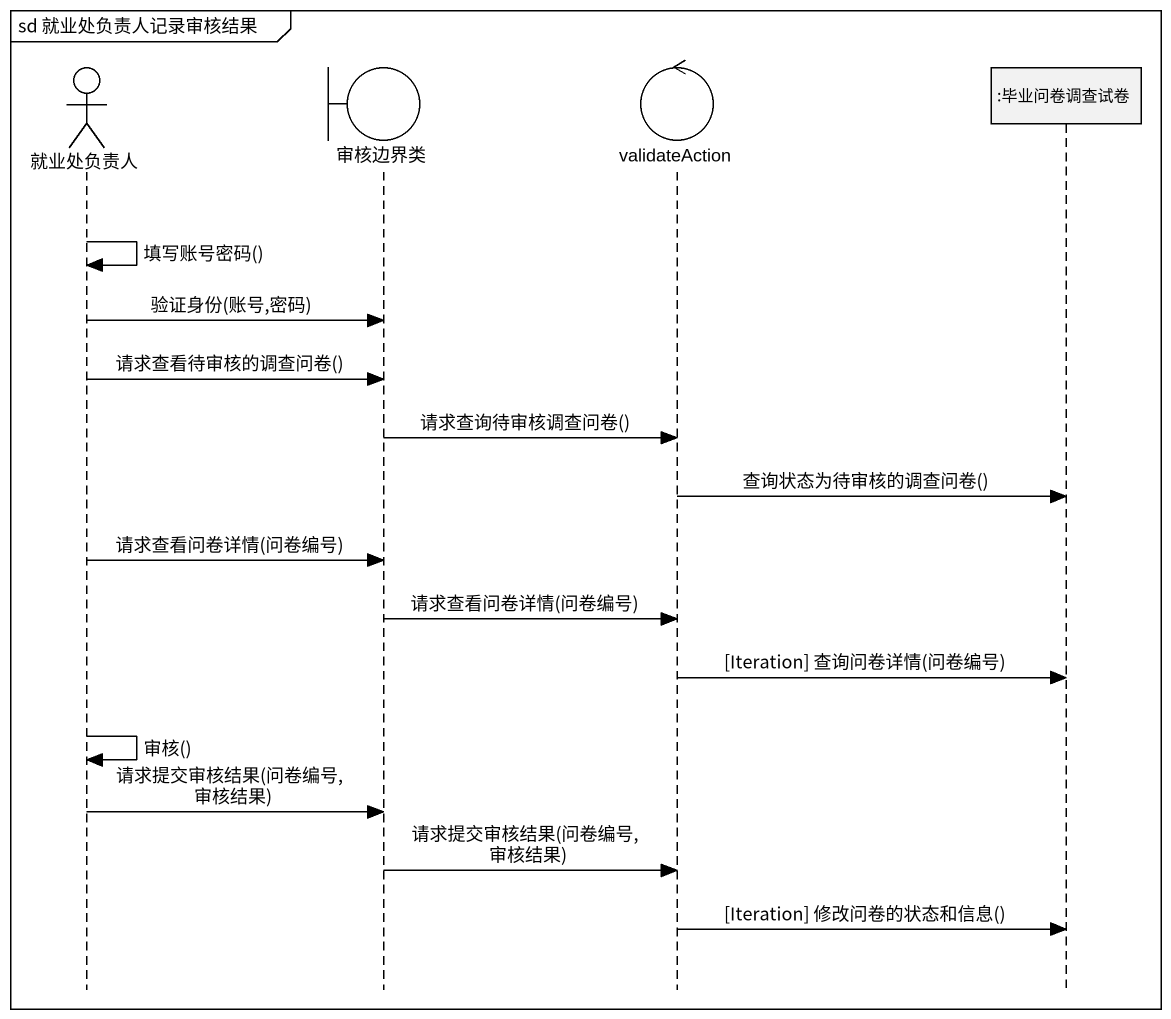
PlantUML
@startuml
mainframe sd 就业处负责人记录审核结果
hide footbox
actor 就业处负责人
boundary 审核边界类
control validateAction
participant ":毕业问卷调查试卷" as 毕业问卷调查试卷

就业处负责人 -> 就业处负责人 : 填写账号密码()
就业处负责人 -> 审核边界类 : 验证身份(账号,密码)
就业处负责人 -> 审核边界类 : 请求查看待审核的调查问卷()
审核边界类 -> validateAction : 请求查询待审核调查问卷()
validateAction -> 毕业问卷调查试卷 : 查询状态为待审核的调查问卷()
就业处负责人 -> 审核边界类 : 请求查看问卷详情(问卷编号)
审核边界类 -> validateAction : 请求查看问卷详情(问卷编号)
validateAction -> 毕业问卷调查试卷 : [Iteration] 查询问卷详情(问卷编号)
就业处负责人 -> 就业处负责人 : 审核()
就业处负责人 -> 审核边界类 : 请求提交审核结果(问卷编号,审核结果)
审核边界类 -> validateAction : 请求提交审核结果(问卷编号,审核结果)
validateAction -> 毕业问卷调查试卷 : [Iteration] 修改问卷的状态和信息()
@enduml
